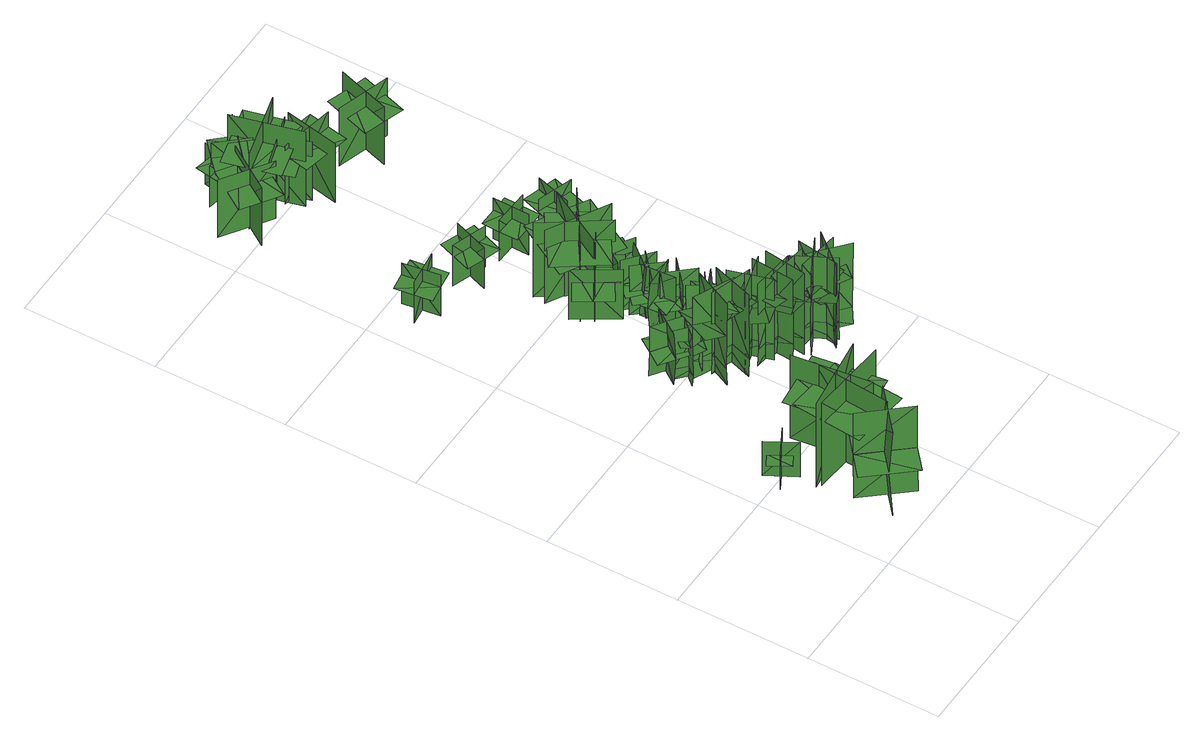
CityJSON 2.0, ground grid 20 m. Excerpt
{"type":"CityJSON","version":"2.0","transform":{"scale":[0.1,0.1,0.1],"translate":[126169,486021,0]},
"CityObjects":{
"tree1":{"type":"SolitaryVegetationObject","geometry":[{"type":"MultiSurface","lod":"1","boundaries":[[[0,1,2]],[[0,2,3]],[[4,5,6]],[[4,6,7]],[[8,9,10]],[[8,10,11]],[[8,11,12]],[[8,12,13]]]}]},
"tree2":{"type":"SolitaryVegetationObject","geometry":[{"type":"MultiSurface","lod":"1","boundaries":[[[14,15,16]],[[14,16,17]],[[18,19,20]],[[18,20,21]],[[22,23,19]],[[22,19,18]],[[24,25,15]],[[24,15,14]],[[14,15,26]],[[14,26,27]],[[14,28,29]],[[14,29,15]]]}]},
"tree3":{"type":"SolitaryVegetationObject","geometry":[{"type":"MultiSurface","lod":"1","boundaries":[[[30,31,32]],[[30,32,33]],[[34,35,36]],[[34,36,37]],[[38,39,40]],[[38,40,41]],[[38,42,43]],[[38,43,39]]]}]},
"tree4":{"type":"SolitaryVegetationObject","geometry":[{"type":"MultiSurface","lod":"1","boundaries":[[[44,45,46]],[[44,46,47]],[[48,49,50]],[[48,50,51]],[[52,53,54]],[[52,54,55]],[[52,56,57]],[[52,57,53]]]}]},
"tree5":{"type":"SolitaryVegetationObject","geometry":[{"type":"MultiSurface","lod":"1","boundaries":[[[58,59,60]],[[58,60,61]],[[62,63,64]],[[62,64,65]],[[66,67,63]],[[66,63,62]],[[68,69,59]],[[68,59,58]],[[58,59,70]],[[58,70,71]],[[58,72,73]],[[58,73,59]]]}]},
"tree6":{"type":"SolitaryVegetationObject","geometry":[{"type":"MultiSurface","lod":"1","boundaries":[[[74,75,76]],[[74,76,77]],[[78,79,80]],[[78,80,81]],[[82,83,79]],[[82,79,78]],[[84,85,75]],[[84,75,74]],[[86,87,88]],[[86,88,89]],[[90,91,92]],[[90,92,93]]]}]},
"tree7":{"type":"SolitaryVegetationObject","geometry":[{"type":"MultiSurface","lod":"1","boundaries":[[[94,95,96]],[[94,96,97]],[[98,99,100]],[[98,100,101]],[[102,103,99]],[[102,99,98]],[[104,105,95]],[[104,95,94]],[[106,107,108]],[[106,108,109]],[[110,111,112]],[[110,112,113]]]}]},
"tree8":{"type":"SolitaryVegetationObject","geometry":[{"type":"MultiSurface","lod":"1","boundaries":[[[114,115,116]],[[114,116,117]],[[118,119,120]],[[118,120,121]],[[122,123,124]],[[122,124,125]],[[122,125,126]],[[122,126,127]]]}]},
"tree9":{"type":"SolitaryVegetationObject","geometry":[{"type":"MultiSurface","lod":"1","boundaries":[[[128,129,130]],[[128,130,131]],[[132,133,134]],[[132,134,135]],[[136,137,133]],[[136,133,132]],[[138,139,129]],[[138,129,128]],[[140,141,142]],[[140,142,143]],[[144,145,146]],[[144,146,147]]]}]},
"tree10":{"type":"SolitaryVegetationObject","geometry":[{"type":"MultiSurface","lod":"1","boundaries":[[[148,149,150]],[[148,150,151]],[[152,153,154]],[[152,154,155]],[[156,157,158]],[[156,158,159]],[[156,160,161]],[[156,161,157]]]}]},
"tree11":{"type":"SolitaryVegetationObject","geometry":[{"type":"MultiSurface","lod":"1","boundaries":[[[162,163,164]],[[162,164,165]],[[166,167,168]],[[166,168,169]],[[170,171,167]],[[170,167,166]],[[172,173,163]],[[172,163,162]],[[174,175,176]],[[174,176,177]],[[178,179,180]],[[178,180,181]]]}]},
"tree12":{"type":"SolitaryVegetationObject","geometry":[{"type":"MultiSurface","lod":"1","boundaries":[[[182,183,184]],[[182,184,185]],[[186,187,188]],[[186,188,189]],[[190,191,187]],[[190,187,186]],[[192,193,183]],[[192,183,182]],[[194,195,196]],[[194,196,197]],[[198,199,200]],[[198,200,201]]]}]},
"tree13":{"type":"SolitaryVegetationObject","geometry":[{"type":"MultiSurface","lod":"1","boundaries":[[[202,203,204]],[[202,204,205]],[[206,207,208]],[[206,208,209]],[[210,211,207]],[[210,207,206]],[[212,213,203]],[[212,203,202]],[[202,203,214]],[[202,214,215]],[[202,216,217]],[[202,217,203]]]}]},
"tree14":{"type":"SolitaryVegetationObject","geometry":[{"type":"MultiSurface","lod":"1","boundaries":[[[218,219,220]],[[218,220,221]],[[222,223,224]],[[222,224,225]],[[226,227,223]],[[226,223,222]],[[228,229,219]],[[228,219,218]],[[218,219,230]],[[218,230,231]],[[218,232,233]],[[218,233,219]]]}]},
"tree15":{"type":"SolitaryVegetationObject","geometry":[{"type":"MultiSurface","lod":"1","boundaries":[[[234,235,236]],[[234,236,237]],[[238,239,240]],[[238,240,241]],[[242,243,239]],[[242,239,238]],[[244,245,235]],[[244,235,234]],[[234,235,246]],[[234,246,247]],[[234,248,249]],[[234,249,235]]]}]},
"tree16":{"type":"SolitaryVegetationObject","geometry":[{"type":"MultiSurface","lod":"1","boundaries":[[[250,251,252]],[[250,252,253]],[[254,255,256]],[[254,256,257]],[[258,259,260]],[[258,260,261]],[[258,261,262]],[[258,262,263]]]}]},
"tree17":{"type":"SolitaryVegetationObject","geometry":[{"type":"MultiSurface","lod":"1","boundaries":[[[264,265,266]],[[264,266,267]],[[268,269,270]],[[268,270,271]],[[272,273,269]],[[272,269,268]],[[274,275,265]],[[274,265,264]],[[264,265,276]],[[264,276,277]],[[264,278,279]],[[264,279,265]]]}]},
"tree18":{"type":"SolitaryVegetationObject","geometry":[{"type":"MultiSurface","lod":"1","boundaries":[[[280,281,282]],[[280,282,283]],[[284,285,286]],[[284,286,287]],[[288,289,290]],[[288,290,291]],[[288,292,293]],[[288,293,289]]]}]},
"tree19":{"type":"SolitaryVegetationObject","geometry":[{"type":"MultiSurface","lod":"1","boundaries":[[[294,295,296]],[[294,296,297]],[[298,299,300]],[[298,300,301]],[[302,303,299]],[[302,299,298]],[[304,305,295]],[[304,295,294]],[[306,307,308]],[[306,308,309]],[[310,311,312]],[[310,312,313]]]}]},
"tree20":{"type":"SolitaryVegetationObject","geometry":[{"type":"MultiSurface","lod":"1","boundaries":[[[314,315,316]],[[314,316,317]],[[318,319,320]],[[318,320,321]],[[322,323,324]],[[322,324,325]],[[322,326,327]],[[322,327,323]]]}]},
"tree21":{"type":"SolitaryVegetationObject","geometry":[{"type":"MultiSurface","lod":"1","boundaries":[[[328,329,330]],[[328,330,331]],[[332,333,334]],[[332,334,335]],[[336,337,333]],[[336,333,332]],[[338,339,329]],[[338,329,328]],[[328,329,340]],[[328,340,341]],[[328,342,343]],[[328,343,329]]]}]},
"tree22":{"type":"SolitaryVegetationObject","geometry":[{"type":"MultiSurface","lod":"1","boundaries":[[[344,345,346]],[[344,346,347]],[[348,349,350]],[[348,350,351]],[[352,353,349]],[[352,349,348]],[[354,355,345]],[[354,345,344]],[[344,345,356]],[[344,356,357]],[[344,358,359]],[[344,359,345]]]}]},
"tree23":{"type":"SolitaryVegetationObject","geometry":[{"type":"MultiSurface","lod":"1","boundaries":[[[360,361,362]],[[360,362,363]],[[364,365,366]],[[364,366,367]],[[368,369,370]],[[368,370,371]],[[368,372,373]],[[368,373,369]]]}]},
"tree24":{"type":"SolitaryVegetationObject","geometry":[{"type":"MultiSurface","lod":"1","boundaries":[[[374,375,376]],[[374,376,377]],[[378,379,380]],[[378,380,381]],[[382,383,379]],[[382,379,378]],[[384,385,375]],[[384,375,374]],[[374,375,386]],[[374,386,387]],[[374,388,389]],[[374,389,375]]]}]},
"tree25":{"type":"SolitaryVegetationObject","geometry":[{"type":"MultiSurface","lod":"1","boundaries":[[[390,391,392]],[[390,392,393]],[[394,395,396]],[[394,396,397]],[[398,399,395]],[[398,395,394]],[[400,401,391]],[[400,391,390]],[[402,403,404]],[[402,404,405]],[[406,407,408]],[[406,408,409]]]}]},
"tree26":{"type":"SolitaryVegetationObject","geometry":[{"type":"MultiSurface","lod":"1","boundaries":[[[410,411,412]],[[410,412,413]],[[414,415,416]],[[414,416,417]],[[418,419,420]],[[418,420,421]],[[418,421,422]],[[418,422,423]]]}]},
"tree27":{"type":"SolitaryVegetationObject","geometry":[{"type":"MultiSurface","lod":"1","boundaries":[[[424,425,426]],[[424,426,427]],[[428,429,430]],[[428,430,431]],[[432,433,434]],[[432,434,435]],[[432,436,437]],[[432,437,433]]]}]},
"tree28":{"type":"SolitaryVegetationObject","geometry":[{"type":"MultiSurface","lod":"1","boundaries":[[[438,439,440]],[[438,440,441]],[[442,443,444]],[[442,444,445]],[[446,447,443]],[[446,443,442]],[[448,449,439]],[[448,439,438]],[[450,451,452]],[[450,452,453]],[[454,455,456]],[[454,456,457]]]}]},
"tree29":{"type":"SolitaryVegetationObject","geometry":[{"type":"MultiSurface","lod":"1","boundaries":[[[458,459,460]],[[458,460,461]],[[462,463,464]],[[462,464,465]],[[466,467,463]],[[466,463,462]],[[468,469,459]],[[468,459,458]],[[470,471,472]],[[470,472,473]],[[474,475,476]],[[474,476,477]]]}]},
"tree30":{"type":"SolitaryVegetationObject","geometry":[{"type":"MultiSurface","lod":"1","boundaries":[[[478,479,480]],[[478,480,481]],[[482,483,484]],[[482,484,485]],[[486,487,488]],[[486,488,489]],[[486,490,491]],[[486,491,487]]]}]},
"tree31":{"type":"SolitaryVegetationObject","geometry":[{"type":"MultiSurface","lod":"1","boundaries":[[[492,493,494]],[[492,494,495]],[[496,497,498]],[[496,498,499]],[[500,501,502]],[[500,502,503]],[[500,504,505]],[[500,505,501]]]}]},
"tree32":{"type":"SolitaryVegetationObject","geometry":[{"type":"MultiSurface","lod":"1","boundaries":[[[506,507,508]],[[506,508,509]],[[510,511,512]],[[510,512,513]],[[514,515,516]],[[514,516,517]],[[514,518,519]],[[514,519,515]]]}]},
"tree33":{"type":"SolitaryVegetationObject","geometry":[{"type":"MultiSurface","lod":"1","boundaries":[[[520,521,522]],[[520,522,523]],[[524,525,526]],[[524,526,527]],[[528,529,530]],[[528,530,531]],[[528,531,532]],[[528,532,533]]]}]},
"tree34":{"type":"SolitaryVegetationObject","geometry":[{"type":"MultiSurface","lod":"1","boundaries":[[[534,535,536]],[[534,536,537]],[[538,539,540]],[[538,540,541]],[[542,543,544]],[[542,544,545]],[[542,546,547]],[[542,547,543]]]}]},
"tree35":{"type":"SolitaryVegetationObject","geometry":[{"type":"MultiSurface","lod":"1","boundaries":[[[548,549,550]],[[548,550,551]],[[552,553,554]],[[552,554,555]],[[556,557,558]],[[556,558,559]],[[556,560,561]],[[556,561,557]]]}]},
"tree36":{"type":"SolitaryVegetationObject","geometry":[{"type":"MultiSurface","lod":"1","boundaries":[[[562,563,564]],[[562,564,565]],[[566,567,568]],[[566,568,569]],[[570,571,572]],[[570,572,573]],[[570,573,574]],[[570,574,575]]]}]},
"tree37":{"type":"SolitaryVegetationObject","geometry":[{"type":"MultiSurface","lod":"1","boundaries":[[[576,577,578]],[[576,578,579]],[[580,581,582]],[[580,582,583]],[[584,585,586]],[[584,586,587]],[[584,588,589]],[[584,589,585]]]}]}
},
"vertices":[
[80,212,8],[37,188,8],[37,188,73],[80,212,73],[46,221,8],[70,178,8],[70,178,73],[46,221,73],[49,216,48],[31,206,48],[48,176,48],[66,186,48],[84,196,48],[67,226,48],
[79,102,84],[134,38,84],[168,66,85],[113,131,85],[138,99,84],[73,44,84],[76,40,162],[141,95,162],[141,95,6],[76,40,6],[76,100,6],[131,35,6],[134,38,162],[79,102,162],[46,75,85],[101,10,85],
[122,77,4],[132,195,4],[132,195,160],[122,77,160],[193,138,4],[75,148,4],[75,148,160],[193,138,160],[123,87,120],[132,195,120],[85,199,120],[76,91,120],[169,83,120],[178,191,120],
[126,228,4],[141,110,4],[141,110,161],[126,228,161],[69,153,4],[186,168,4],[186,168,161],[69,153,161],[127,218,120],[141,110,120],[187,116,120],[173,223,120],[81,212,120],[94,105,120],
[158,408,60],[116,437,60],[101,415,60],[142,386,60],[123,401,60],[152,443,60],[150,444,107],[121,403,107],[121,403,13],[150,444,13],[159,409,13],[117,439,13],[116,437,107],[158,408,107],[172,429,60],[131,458,60],
[157,410,32],[132,380,32],[131,381,105],[157,410,105],[128,408,32],[157,382,32],[158,382,105],[128,408,105],[128,408,13],[158,382,13],[157,410,13],[131,381,13],[157,410,68],[132,381,68],[146,368,75],[172,397,75],[135,385,79],[154,407,79],[143,416,83],[124,394,83],
[157,345,43],[185,403,43],[186,403,165],[158,344,165],[203,361,43],[145,389,43],[144,388,165],[203,361,165],[203,361,11],[144,388,11],[158,344,11],[186,403,11],[158,345,103],[185,403,103],[155,417,114],[128,359,114],[181,395,122],[161,351,122],[183,341,128],[204,385,128],
[31,745,21],[86,752,21],[86,752,98],[31,745,98],[60,722,21],[52,777,21],[52,777,98],[60,722,98],[60,722,76],[87,726,76],[80,781,76],[52,777,76],[25,773,76],[33,718,76],
[166,372,42],[227,353,42],[227,352,164],[165,372,164],[188,329,43],[208,390,43],[207,391,164],[187,329,164],[187,329,10],[207,391,10],[165,372,10],[227,352,10],[166,372,102],[227,352,102],[237,383,113],[176,403,113],[219,355,121],[172,369,121],[165,346,128],[211,331,128],
[129,531,16],[189,568,16],[189,568,110],[129,531,110],[184,519,16],[146,579,16],[146,579,110],[184,519,110],[134,534,86],[189,568,86],[174,592,86],[119,558,86],[149,510,86],[204,545,86],
[253,354,42],[191,336,42],[190,337,163],[253,355,163],[210,378,42],[228,315,42],[229,316,163],[211,378,163],[211,378,10],[229,316,10],[253,355,10],[190,337,10],[253,354,101],[190,337,101],[199,305,113],[262,322,113],[199,339,120],[246,353,120],[239,376,127],[192,363,127],
[247,360,41],[242,295,41],[241,295,163],[246,360,163],[210,328,41],[274,323,41],[274,323,163],[210,329,163],[210,329,9],[274,323,9],[246,360,9],[241,295,9],[247,360,100],[241,295,100],[274,292,112],[280,357,112],[242,304,120],[246,352,120],[221,355,126],[217,306,126],
[198,400,58],[240,429,58],[225,451,59],[183,422,59],[204,435,58],[233,393,58],[235,395,105],[206,437,105],[206,437,12],[235,395,12],[199,399,12],[241,428,12],[240,429,105],[198,400,105],[213,379,59],[255,408,59],
[236,389,58],[216,436,58],[192,425,59],[212,379,59],[203,401,58],[250,422,58],[248,425,105],[202,404,105],[202,404,12],[248,425,12],[238,390,12],[218,437,12],[216,436,105],[236,389,105],[260,400,59],[239,446,59],
[204,505,62],[208,454,62],[234,456,62],[231,506,62],[231,482,62],[180,479,62],[181,476,109],[231,479,109],[231,479,15],[181,476,15],[202,505,15],[206,454,15],[208,454,109],[204,505,109],[179,503,62],[182,452,62],
[159,715,29],[107,733,29],[107,733,106],[159,715,106],[144,748,29],[125,696,29],[125,696,106],[144,748,106],[144,748,84],[118,758,84],[99,705,84],[125,696,84],[151,687,84],[170,739,84],
[224,421,57],[244,374,57],[268,384,58],[248,431,58],[257,408,57],[210,388,57],[211,385,104],[258,406,104],[258,406,11],[211,385,11],[222,420,11],[242,373,11],[244,374,104],[224,421,104],[200,411,58],[220,364,58],
[207,530,17],[172,591,17],[172,591,111],[207,530,111],[221,584,17],[160,548,17],[160,548,111],[221,584,111],[204,535,87],[172,591,87],[148,577,87],[180,521,87],[229,549,87],[196,605,87],
[296,313,41],[232,321,41],[232,322,163],[296,314,163],[266,352,41],[258,288,41],[259,288,163],[267,352,163],[267,352,9],[259,288,9],[296,314,9],[232,322,9],[296,314,100],[232,322,100],[228,289,112],[292,281,112],[241,321,120],[289,315,120],[292,340,126],[244,345,126],
[79,1049,36],[33,980,36],[33,980,145],[79,1049,145],[15,1036,36],[84,990,36],[84,990,145],[15,1036,145],[75,1043,117],[33,980,117],[60,962,117],[102,1025,117],[48,1061,117],[6,998,117],
[202,439,61],[240,473,61],[222,492,61],[184,458,61],[203,474,61],[237,436,61],[240,438,107],[206,476,107],[206,476,14],[240,438,14],[204,437,14],[241,471,14],[240,473,107],[202,439,107],[220,420,61],[257,454,61],
[190,479,63],[228,513,63],[211,533,63],[173,499,63],[192,514,63],[225,476,63],[227,478,109],[194,516,109],[194,516,16],[227,478,16],[191,478,16],[230,511,16],[228,513,109],[190,479,109],[207,460,63],[245,493,63],
[238,624,17],[150,564,17],[150,564,158],[238,624,158],[155,639,17],[215,551,17],[215,551,158],[155,639,158],[230,619,122],[150,564,122],[174,529,122],[254,584,122],[206,654,122],[126,598,122],
[195,531,64],[234,499,64],[251,519,64],[212,552,64],[230,535,64],[197,496,64],[200,494,110],[232,533,110],[232,533,17],[200,494,17],[193,530,17],[232,497,17],[234,499,110],[195,531,110],[178,512,64],[217,479,64],
[305,264,41],[275,321,41],[276,322,163],[306,264,163],[320,310,41],[262,280,41],[263,280,163],[320,310,163],[320,310,9],[263,280,9],[306,264,9],[276,322,9],[305,264,100],[276,321,100],[246,306,112],[276,249,112],[280,314,120],[302,271,120],[324,282,126],[301,325,126],
[152,620,18],[239,571,18],[239,571,157],[152,620,157],[170,556,18],[219,643,18],[219,643,157],[170,556,157],[170,556,118],[213,531,118],[262,618,118],[219,643,118],[176,667,118],[126,581,118],
[240,535,17],[181,575,17],[181,575,111],[240,535,111],[229,590,17],[189,531,17],[189,531,111],[229,590,111],[235,538,87],[181,575,87],[166,551,87],[219,515,87],[251,562,87],[197,598,87],
[295,261,41],[304,325,41],[305,325,163],[296,261,163],[334,290,41],[270,299,41],[270,298,163],[334,290,163],[334,290,9],[270,298,9],[296,261,9],[305,325,9],[296,261,100],[304,325,100],[272,329,112],[263,265,112],[303,316,120],[297,268,120],[321,265,126],[328,313,126],
[290,260,41],[332,309,41],[333,309,163],[291,259,163],[339,264,41],[290,306,41],[289,305,163],[339,263,163],[339,263,9],[289,305,9],[291,259,9],[333,309,9],[291,260,100],[333,309,100],[307,330,112],[266,281,112],[327,302,120],[296,265,120],[315,249,126],[346,286,126],
[120,1066,29],[62,1077,29],[62,1077,107],[120,1066,107],[94,1104,29],[82,1046,29],[82,1046,107],[94,1104,107],[115,1066,87],[62,1077,87],[58,1054,87],[111,1044,87],[119,1089,87],[66,1100,87],
[127,1020,29],[72,1081,29],[72,1081,139],[127,1020,139],[130,1085,29],[69,1030,29],[69,1030,139],[130,1085,139],[123,1025,111],[72,1081,111],[48,1059,111],[99,1003,111],[147,1047,111],[96,1103,111],
[54,1012,31],[157,1039,31],[157,1039,172],[54,1012,172],[127,970,31],[100,1073,31],[100,1073,172],[127,970,172],[63,1014,135],[157,1039,135],[147,1079,135],[52,1055,135],[73,974,135],[168,998,135],
[208,679,27],[209,734,27],[209,734,104],[208,679,104],[234,704,27],[179,706,27],[179,706,104],[234,704,104],[234,704,82],[235,732,82],[180,733,82],[179,706,82],[179,678,82],[234,677,82],
[80,997,33],[159,1022,33],[159,1022,143],[80,997,143],[139,968,33],[114,1047,33],[114,1047,143],[139,968,143],[87,1000,114],[159,1022,114],[149,1054,114],[77,1031,114],[97,968,114],[169,991,114],
[114,994,34],[195,978,34],[195,978,144],[114,994,144],[151,940,34],[167,1022,34],[167,1022,144],[151,940,144],[121,993,116],[195,978,116],[202,1010,116],[128,1025,116],[115,961,116],[189,946,116],
[237,681,28],[290,664,28],[290,664,105],[237,681,105],[254,648,28],[270,701,28],[270,701,105],[254,648,105],[254,648,84],[280,640,84],[297,693,84],[270,701,84],[244,709,84],[227,656,84],
[269,1001,32],[244,922,32],[244,922,141],[269,1001,141],[211,971,32],[290,946,32],[290,946,141],[211,971,141],[267,994,113],[244,922,113],[275,912,113],[298,985,113],[236,1004,113],[213,932,113]
]}
